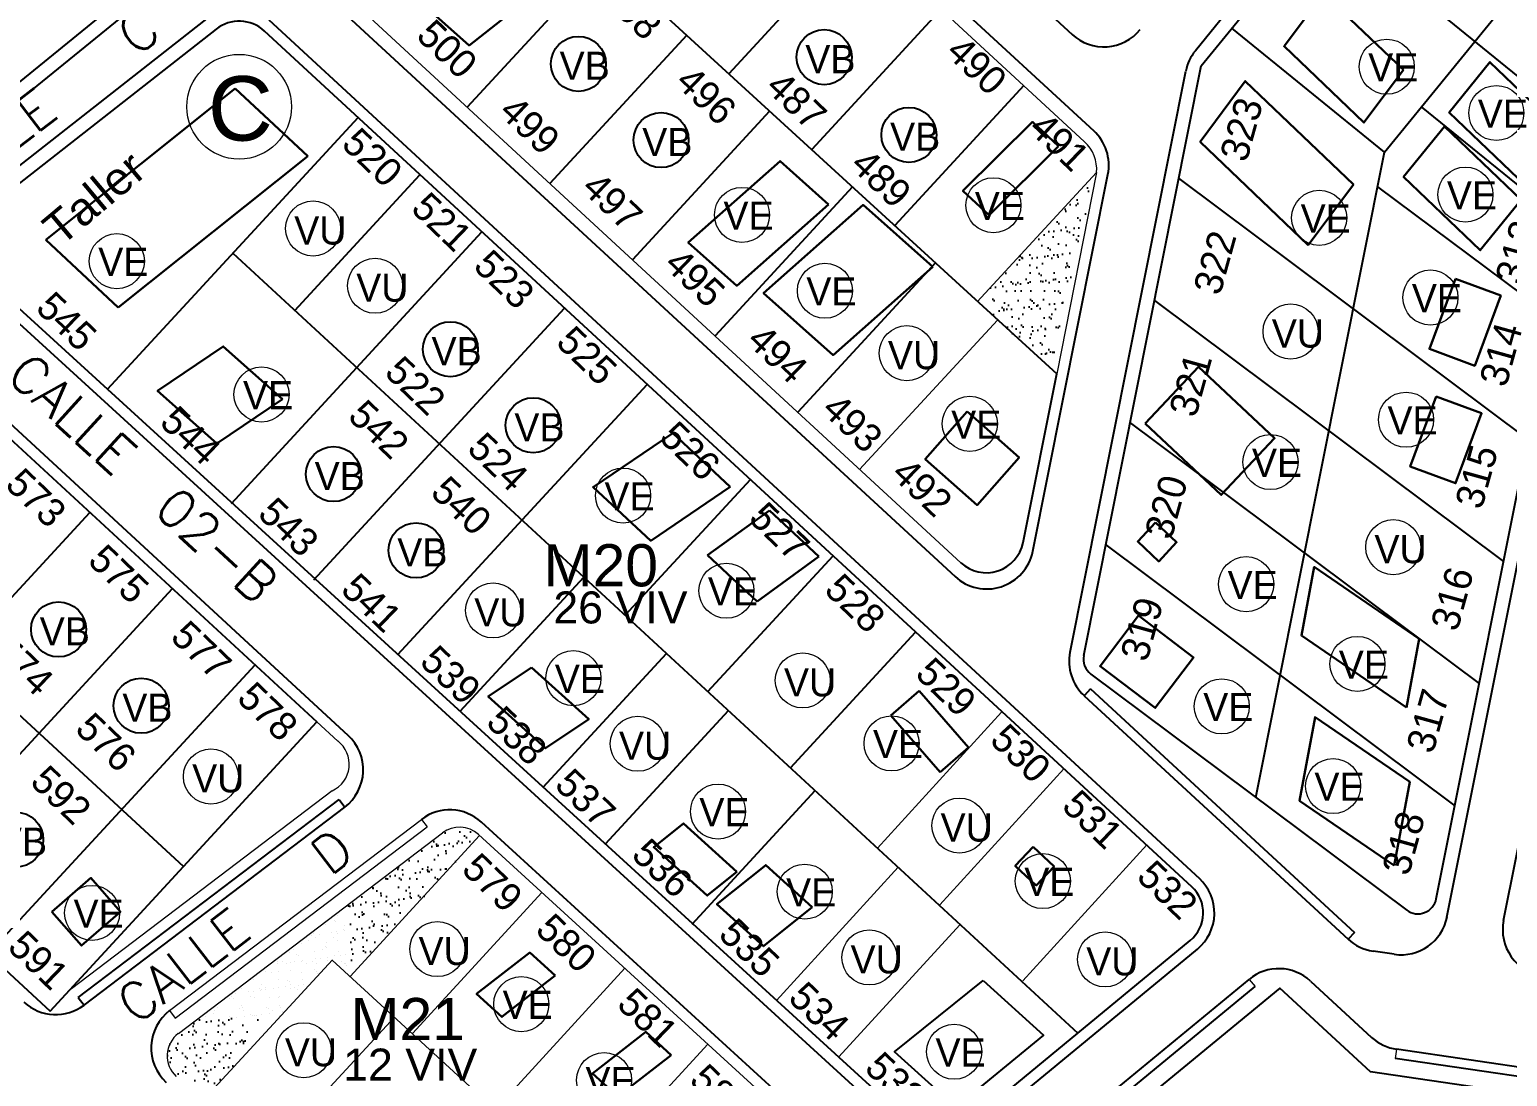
# Model space of a CAD drawing. Extents: x 472704 to 474638, y 1059265 to 1060325.
# Drawn here: x 473729 to 473886.7, y 1059857.8 to 1059969.5 of the extents above; entities that cross this region are included whole.
import ezdxf

# ---------------------------------------------------------------- set-up
doc = ezdxf.new("R2010")
doc.units = 0
doc.header["$LTSCALE"] = 0.4
doc.header["$MEASUREMENT"] = 0
for name, color, linetype, lineweight in [('AREAS VERDAS', 72, 'CONTINUOUS', 25), ('CALLES', 140, 'CONTINUOUS', 40), ('CASA', 31, 'CONTINUOUS', 30)]:
    doc.layers.add(name, color=color, linetype=linetype, lineweight=lineweight)
for name, color, linetype in [('BIFAMILIARES', 6, 'CONTINUOUS'), ('CASASDURAS', 1, 'CONTINUOUS'), ('Dura', 1, 'CONTINUOUS'), ('MANZANAS', 5, 'CONTINUOUS'), ('NumeroPropu', 6, 'CONTINUOUS'), ('PARCELASPEOPUESTAS', 3, 'CONTINUOUS'), ('TEXTOPROPU', 7, 'CONTINUOUS'), ('TipoVivienda', 7, 'CONTINUOUS'), ('TOPONIMIA', 1, 'CONTINUOUS'), ('UNIFAMILIAR', 5, 'CONTINUOUS'), ('VIAPROPUESTA', 7, 'CONTINUOUS')]:
    doc.layers.add(name, color=color, linetype=linetype)
doc.styles.add('ARIAL', font='arial.ttf')
doc.styles.add('Numeros Parcelas', font='', dxfattribs={"height": 3})
doc.styles.get("Standard").update_dxf_attribs({"font": 'romans.shx'})
doc.styles.add('TipoVivienda', font='', dxfattribs={"height": 3})
doc.styles.get('Numeros Parcelas').set_extended_font_data('AvantGarde Bk BT')
doc.styles.get('TipoVivienda').set_extended_font_data('AvantGarde Bk BT')
pattern_1 = [(37.5, (0, 0), (-0.0629933581, 1.926823769), [0, -1.52, 0, -1.7, 0, -1.625]), (7.5, (0, 0), (1.769776705, 2.822146065), [0, -0.82, 0, -1.37, 0, -0.525]), (327.5, (-1.23, 0), (3.1141418618, 0.0056590535), [0, -0.5, 0, -1.8, 0, -2.35]), (317.5, (-1.23, 0), (3.0061266046, 0.877675565), [0, -0.25, 0, -1.18, 0, -1.35])]

msp = doc.modelspace()

# ---------------------------------------------------------------- hatches: boundary and pattern name
at = {"layer": 'AREAS VERDAS'}
h = msp.add_hatch(dxfattribs=at)
h.set_pattern_fill('AR-SAND', color=64, style=0)
h.set_pattern_definition(pattern_1)
h.paths.add_polyline_path([(473830.17, 1059940.52), (473837.97, 1059933.39), (473842.62, 1059953.9), (473842.61, 1059954.01)])
h = msp.add_hatch(dxfattribs=at)
h.set_pattern_fill('AR-SAND', color=64, style=0)
h.set_pattern_definition(pattern_1)
h.paths.add_polyline_path([(473744.85, 1059862.39, 0.466844), (473744.63, 1059857.79), (473747.44, 1059855.2), (473752.74, 1059860.95), (473751.7, 1059861.92), (473753.6, 1059863.95), (473754.62, 1059862.99), (473761.28, 1059870.21), (473763.2, 1059868.45), (473777.01, 1059883.5), (473776.88, 1059883.62, 0.362019), (473773.04, 1059883.79)])

# ---------------------------------------------------------------- linework, layer by layer
at = {"layer": 'BIFAMILIARES', "linetype": 'Continuous'}
for centre in [(473787.56, 1059965.88), (473813.79, 1059966.6), (473822.84, 1059958.3), (473796.38, 1059957.75), (473773.89, 1059935.42), (473782.73, 1059927.3), (473761.41, 1059922.09), (473770.23, 1059913.95), (473732.06, 1059905.51), (473740.88, 1059897.37), (473727.49, 1059883.07)]:
    msp.add_circle(centre, 2.94, dxfattribs=at)
at = {"layer": 'CASA'}
for p, q in [((473730.7, 1059947.09), (473750.93, 1059963.24)), ((473750.93, 1059963.24), (473758.66, 1059956.04)), ((473738.44, 1059939.89), (473758.66, 1059956.04)), ((473738.44, 1059939.89), (473730.7, 1059947.09)), ((473801.35, 1059913.43), (473807.95, 1059918.21)), ((473806.64, 1059908.49), (473813.24, 1059913.28)), ((473823.93, 1059898.94), (473820.92, 1059896.32)), ((473829.19, 1059892.91), (473826.17, 1059890.28))]:
    msp.add_line(p, q, dxfattribs=at)
for points in [[(473777.76, 1059976.9), (473782.27, 1059972.88), (473775.89, 1059967.85), (473771.38, 1059971.87), (473777.76, 1059976.9)], [(473875.63, 1059965.26), (473867.11, 1059973.41), (473862.9, 1059967.76), (473871.42, 1059959.61), (473875.63, 1059965.26)], [(473893.05, 1059958.23), (473884.86, 1059966.07), (473880.5, 1059960.69), (473888.69, 1059952.85), (473893.05, 1059958.23)], [(473865.47, 1059946.54), (473870.29, 1059953), (473858.75, 1059964.04), (473853.94, 1059957.57), (473865.47, 1059946.54)], [(473888.2, 1059951.36), (473880.01, 1059959.2), (473875.65, 1059953.82), (473883.84, 1059945.98), (473888.2, 1059951.36)], [(473814.26, 1059950.88), (473809.08, 1059955.5), (473799.28, 1059946.82), (473804.46, 1059942.2), (473814.26, 1059950.88)], [(473755.96, 1059930.09), (473749.64, 1059935.72), (473742.64, 1059930.97), (473748.96, 1059925.35), (473755.96, 1059930.09)], [(473803.77, 1059920.73), (473797.62, 1059926.47), (473789.13, 1059920.71), (473795.28, 1059914.97), (473803.77, 1059920.73)], [(473813.24, 1059913.28), (473807.95, 1059918.21)], [(473806.64, 1059908.49), (473801.35, 1059913.43)], [(473875.95, 1059897.19), (473877.3, 1059904.5), (473866.11, 1059912.18), (473864.75, 1059904.86), (473875.95, 1059897.19)], [(473782.56, 1059901.45), (473788.66, 1059895.94), (473784.06, 1059892.82), (473777.94, 1059898.34), (473782.56, 1059901.45)], [(473823.93, 1059898.94), (473829.19, 1059892.91)], [(473826.17, 1059890.28), (473820.92, 1059896.32)], [(473874.66, 1059880.3), (473876.31, 1059889.23), (473866.2, 1059896.16), (473864.55, 1059887.23), (473874.66, 1059880.3)]]:
    msp.add_lwpolyline(points, dxfattribs=at)
for points in [[(473838.82, 1059957.11), (473836.02, 1059959.69), (473828.6, 1059952.32), (473831.4, 1059949.74)], [(473825.38, 1059944.2), (473817.95, 1059950.83), (473807.32, 1059941.42), (473814.75, 1059934.79)], [(473848.07, 1059927.5), (473853.77, 1059933.55), (473861.87, 1059925.92), (473856.18, 1059919.87)], [(473829.07, 1059928.77), (473834.6, 1059923.87), (473830.11, 1059918.79), (473824.58, 1059923.69)], [(473849.17, 1059916.91), (473851.41, 1059914.82), (473849.51, 1059912.78), (473847.27, 1059914.88)], [(473731.36, 1059875.37), (473735.52, 1059878.98), (473738.66, 1059875.37), (473734.5, 1059871.76)]]:
    msp.add_lwpolyline(points, close=True, dxfattribs=at)
at = {"layer": 'CASA', "linetype": 'Continuous'}
for points in [[(473881.18, 1059942.93), (473886.02, 1059941.14), (473883.25, 1059933.66), (473878.41, 1059935.45)], [(473879.13, 1059930.38), (473883.98, 1059928.59), (473881.2, 1059921.11), (473876.36, 1059922.9)], [(473847.34, 1059906.99), (473853.23, 1059902.53), (473849.14, 1059897.13), (473843.25, 1059901.59)], [(473804.47, 1059879.64), (473798.76, 1059884.8), (473795.6, 1059882.26), (473801.31, 1059877.1)], [(473836.09, 1059882.3), (473838.33, 1059880.21), (473836.43, 1059878.18), (473834.19, 1059880.27)], [(473785.08, 1059868.57), (473782.37, 1059871.02), (473776.69, 1059866.6), (473779.39, 1059864.14)], [(473797.45, 1059860.08), (473794.75, 1059862.54), (473789.06, 1059858.11), (473791.77, 1059855.66)]]:
    msp.add_lwpolyline(points, close=True, dxfattribs=at)
msp.add_lwpolyline([(473812.51, 1059875.88), (473807.55, 1059880.36), (473802.34, 1059876.17), (473807.31, 1059871.69), (473812.51, 1059875.88)], dxfattribs=at)
at = {"layer": 'CASASDURAS'}
msp.add_lwpolyline([(473830.76, 1059868.03), (473837.2, 1059862.21), (473827.84, 1059854.5), (473821.3, 1059860.41), (473830.76, 1059868.03)], dxfattribs=at)
at = {"layer": 'Dura', "linetype": 'Continuous', "lineweight": 20}
msp.add_circle((473827.67, 1059860.43), 2.94, dxfattribs=at)
at = {"layer": 'PARCELASPEOPUESTAS', "linetype": 'Continuous'}
for p, q in [((473854.04, 1059965.66), (473968.56, 1060106.37)), ((473873.62, 1059956.45), (473984.84, 1060093.12)), ((473632.58, 1060012.89), (473759.65, 1059895.64)), ((473624.15, 1059992.1), (473745.41, 1059880.2)), ((473599.38, 1059986.38), (473731.17, 1059864.77)), ((473783.44, 1059983.3), (473838.62, 1059932.79)), ((473899.54, 1059955.03), (473866.96, 1059981.54)), ((473817.46, 1059979.85), (473803.61, 1059964.83)), ((473790.27, 1059977.05), (473775.69, 1059961.25)), ((473714.59, 1059953.14), (473741.56, 1059975.06)), ((473826.28, 1059971.71), (473812.46, 1059956.73)), ((473748.88, 1059969.59), (473723.7, 1059949.87)), ((473853.04, 1059878.04), (473754.06, 1059969.38)), ((473799.12, 1059968.95), (473784.51, 1059953.12)), ((473873.62, 1059956.45), (473857.33, 1059969.71)), ((473841.5, 1059902.74), (473854.04, 1059965.66)), ((473835.11, 1059963.58), (473821.32, 1059948.63)), ((473893.85, 1059948.05), (473877.57, 1059961.31)), ((473737.28, 1059931.16), (473764.03, 1059960.15)), ((473807.97, 1059960.85), (473793.33, 1059944.98)), ((473859.89, 1059887.58), (473873.62, 1059956.45)), ((473757.28, 1059939.57), (473770.64, 1059954.05)), ((473851.65, 1059953.65), (473888.92, 1059925.8)), ((473816.82, 1059952.74), (473802.15, 1059936.84)), ((473872.88, 1059952.77), (473891.52, 1059938.84)), ((473750.51, 1059918.95), (473777.25, 1059947.94)), ((473879.14, 1059876.76), (473893.19, 1059947.24)), ((473750.66, 1059945.67), (473840.88, 1059862.43)), ((473823.54, 1059852.38), (473723.47, 1059943.77)), ((473825.67, 1059944.64), (473810.97, 1059928.7)), ((473849.05, 1059940.62), (473886.32, 1059912.77)), ((473759.32, 1059910.82), (473786.07, 1059939.81)), ((473835.03, 1059914.78), (473838.62, 1059932.79)), ((473768.29, 1059902.84), (473794.89, 1059931.67)), ((473846.45, 1059927.58), (473883.72, 1059899.73)), ((473792.56, 1059907.02), (473805.92, 1059921.5)), ((473706.92, 1059887.15), (473735.4, 1059918.01)), ((473843.85, 1059914.54), (473881.12, 1059886.69)), ((473801.38, 1059898.88), (473814.74, 1059913.36)), ((473774.94, 1059896.77), (473788.15, 1059911.09)), ((473715.74, 1059879.01), (473744.22, 1059909.88)), ((473810.19, 1059890.74), (473823.56, 1059905.22)), ((473783.8, 1059888.68), (473796.97, 1059902.95)), ((473724.56, 1059870.87), (473753.04, 1059901.74)), ((473842.26, 1059900.75), (473875.99, 1059875.55)), ((473790.44, 1059882.61), (473803.58, 1059896.84)), ((473731.17, 1059864.77), (473759.65, 1059895.64)), ((473799.7, 1059874.06), (473812.84, 1059888.3)), ((473828.52, 1059852.25), (473852.88, 1059872.32))]:
    msp.add_line(p, q, dxfattribs=at)
at = {"layer": 'PARCELASPEOPUESTAS', "linetype": 'Continuous', "lineweight": 20}
for p, q in [((473794.02, 1060001.48), (473841.6, 1059957.57)), ((473761.52, 1059974.33), (473828.39, 1059912.62)), ((473842.88, 1059954.3), (473830.13, 1059940.49)), ((473832.29, 1059938.54), (473817.58, 1059922.6)), ((473832.74, 1059896.69), (473819.48, 1059882.17)), ((473839.39, 1059890.62), (473826.13, 1059876.1)), ((473816.19, 1059847.72), (473776.88, 1059883.62)), ((473777.01, 1059883.5), (473763.2, 1059868.45)), ((473848.25, 1059882.53), (473834.99, 1059868.01)), ((473821.69, 1059880.13), (473808.7, 1059865.91)), ((473783.65, 1059877.43), (473769.83, 1059862.37)), ((473828.3, 1059874.03), (473815.34, 1059859.84)), ((473761.3, 1059870.23), (473747.42, 1059855.19)), ((473803.39, 1059831.56), (473761.28, 1059870.21)), ((473792.52, 1059869.34), (473778.67, 1059854.25)), ((473767.91, 1059864.12), (473754.04, 1059849.09)), ((473801.38, 1059861.24), (473787.51, 1059846.14))]:
    msp.add_line(p, q, dxfattribs=at)
at = {"layer": 'PARCELASPEOPUESTAS', "linetype": 'Continuous'}
for centre, radius, start, end in [((473751.34, 1059966.44), 4, 47.3015, 128.0693), ((473831.1, 1059915.56), 4, 227.3015, 348.7268), ((473843.46, 1059902.35), 2, 168.7268, 233.2342), ((473850.46, 1059875.25), 3.8, 309.4725, 47.3015), ((473877.18, 1059877.15), 2, 233.2342, 348.7268)]:
    msp.add_arc(centre, radius, start, end, dxfattribs=at)
at = {"layer": 'PARCELASPEOPUESTAS', "linetype": 'Continuous', "lineweight": 20}
msp.add_arc((473838.89, 1059954.63), 4, 355.2227, 47.3015, dxfattribs=at)
at = {"layer": 'TipoVivienda', "linetype": 'Continuous', "lineweight": 20}
for centre in [(473873.85, 1059965.58), (473885.55, 1059960.64), (473882.25, 1059951.93), (473831.86, 1059950.79), (473805.02, 1059949.76), (473866.64, 1059949.45), (473738.28, 1059944.82), (473813.87, 1059941.66), (473878.51, 1059940.94), (473753.73, 1059930.59), (473829.34, 1059927.46), (473875.91, 1059927.9), (473861.44, 1059923.38), (473792.32, 1059919.8), (473803.36, 1059909.64), (473858.84, 1059910.34), (473870.72, 1059901.83), (473787.02, 1059900.31), (473856.24, 1059897.3), (473820.99, 1059893.35), (473868.12, 1059888.79), (473802.46, 1059886.07), (473811.72, 1059877.52), (473837.14, 1059878.65), (473735.64, 1059875.25), (473781.46, 1059865.51), (473790.3, 1059857.4)]:
    msp.add_circle(centre, 2.94, dxfattribs=at)
at = {"layer": 'TOPONIMIA', "linetype": 'Continuous', "lineweight": 20}
msp.add_circle((473751.34, 1059961.31), 5.59, dxfattribs=at)
at = {"layer": 'UNIFAMILIAR', "linetype": 'Continuous', "lineweight": 20}
for centre in [(473759.23, 1059948.31), (473765.85, 1059942.2), (473863.59, 1059937.31), (473822.61, 1059935), (473874.55, 1059914.29), (473778.45, 1059907.54), (473811.51, 1059900.07), (473793.9, 1059893.31), (473748.33, 1059889.81), (473828.23, 1059884.57), (473772.5, 1059871.39), (473818.62, 1059870.5), (473843.78, 1059870.29), (473758.23, 1059860.59)]:
    msp.add_circle(centre, 2.94, dxfattribs=at)
at = {"layer": 'VIAPROPUESTA'}
for p, q in [((473967.39, 1060107.32), (473853.42, 1059967.29)), ((473716.94, 1060082.82), (473840.26, 1059969.03)), ((473633.88, 1060013.32), (473762.98, 1059894.2)), ((473795.2, 1060002.44), (473842.57, 1059958.73)), ((473715.54, 1059951.97), (473742.51, 1059973.89)), ((473760.5, 1059973.23), (473827.77, 1059911.16)), ((473748.05, 1059970.84), (473722.55, 1059950.87)), ((473754.52, 1059970.58), (473853.85, 1059878.92)), ((473840.04, 1059903.09), (473852.4, 1059965.11)), ((473836.06, 1059913.85), (473844.08, 1059954.08)), ((473880.28, 1059874.8), (473894.59, 1059946.58)), ((473886.33, 1059874.44), (473900.18, 1059943.94)), ((473822.73, 1059851.49), (473722.26, 1059943.25)), ((473841.55, 1059898.44), (473869.73, 1059872.44)), ((473842.23, 1059899.18), (473870.41, 1059873.17)), ((473817, 1059848.6), (473777.21, 1059884.94)), ((473829.28, 1059851.33), (473853.64, 1059871.39)), ((473825.73, 1059840.63), (473859.15, 1059868.16)), ((473865.72, 1059867.97), (473872.24, 1059861.96)), ((473825.75, 1059839.35), (473859.79, 1059867.39))]:
    msp.add_line(p, q, dxfattribs=at)
at = {"layer": 'VIAPROPUESTA', "linetype": 'Continuous', "lineweight": 20}
for p, q in [((473842.88, 1059954.3), (473838.62, 1059932.79)), ((473759.65, 1059895.64), (473761.86, 1059893.6)), ((473733.45, 1059867.17), (473761.28, 1059888.3)), ((473743.91, 1059864.82), (473770.81, 1059885.23)), ((473770.81, 1059885.23), (473771.42, 1059884.44)), ((473744.52, 1059864.02), (473771.42, 1059884.44)), ((473744.85, 1059862.39), (473773.04, 1059883.79)), ((473859.15, 1059868.16), (473859.79, 1059867.39)), ((473743.91, 1059864.82), (473744.52, 1059864.02)), ((473874.9, 1059860.69), (473874.76, 1059859.7))]:
    msp.add_line(p, q, dxfattribs=at)
at = {"layer": 'VIAPROPUESTA', "linetype": 'Continuous'}
for p, q in [((473842.23, 1059899.18), (473841.55, 1059898.44)), ((473734.17, 1059866.21), (473762.01, 1059887.34)), ((473762.01, 1059887.34), (473762.61, 1059886.54)), ((473734.78, 1059865.42), (473762.61, 1059886.54)), ((473870.41, 1059873.17), (473869.73, 1059872.44)), ((473874.66, 1059870.83), (473872.4, 1059871.16)), ((473734.17, 1059866.21), (473734.78, 1059865.42)), ((474071.27, 1059831.91), (473874.9, 1059860.69)), ((474071.13, 1059830.92), (473874.76, 1059859.7))]:
    msp.add_line(p, q, dxfattribs=at)
msp.add_lwpolyline([(473967.38, 1059844.31), (473872.11, 1059858.27), (473862.42, 1059867.22), (473828.28, 1059839.1), (473831.46, 1059835.24), (473799.9, 1059809.25)], dxfattribs=at)
at = {"layer": 'VIAPROPUESTA'}
for centre, start, end in [((473843.65, 1059972.7), 227.3015, 320.8589), ((473857.3, 1059964.13), 140.8589, 168.7268), ((473839.18, 1059955.06), 348.7268, 47.3015), ((473831.16, 1059914.83), 227.3015, 348.7268), ((473844.94, 1059902.12), 168.7268, 227.3015), ((473850.46, 1059875.25), 309.4725, 47.3015), ((473862.33, 1059864.3), 47.3015, 129.4725)]:
    msp.add_arc(centre, 5, start, end, dxfattribs=at)
at = {"layer": 'VIAPROPUESTA', "linetype": 'Continuous', "lineweight": 20}
for centre, radius, start, end in [((473759.97, 1059891.12), 3.12, 294.8425, 52.7548), ((473774.86, 1059881.4), 3, 47.5958, 127.2006), ((473746.66, 1059860), 3, 127.2006, 227.3015)]:
    msp.add_arc(centre, radius, start, end, dxfattribs=at)
at = {"layer": 'VIAPROPUESTA', "linetype": 'Continuous'}
for centre, start, end in [((473759.59, 1059890.53), 307.2006, 47.3015), ((473773.83, 1059881.25), 47.5958, 127.2006), ((473875.38, 1059875.78), 261.6613, 348.7268), ((473891.23, 1059873.46), 168.7268, 261.6613), ((473873.12, 1059876.11), 227.3015, 261.6613), ((473731.76, 1059869.4), 227.3015, 307.2006), ((473746.94, 1059860.84), 127.2006, 227.3015), ((473875.63, 1059865.64), 227.3015, 261.6613)]:
    msp.add_arc(centre, 5, start, end, dxfattribs=at)

# ---------------------------------------------------------------- texts
at = {"layer": 'CALLES', "linetype": 'Continuous'}
for s, rotation, p in [('CALLE   C', 37.5149, (473719.67, 1059950.73)), ('CALLE  02-B', 317.7053, (473726.35, 1059932.36)), ('CALLE   D', 37.5149, (473740.33, 1059863.23))]:
    msp.add_text(s, height=4, rotation=rotation, dxfattribs=at).set_placement(p)
at = {"layer": 'MANZANAS', "linetype": 'Continuous', "style": 'ARIAL'}
for s, p in [('M20', (473783.83, 1059910.11)), ('M21', (473763.22, 1059861.67))]:
    msp.add_text(s, height=4.5, dxfattribs=at).set_placement(p)
at = {"layer": 'MANZANAS', "linetype": 'Continuous', "lineweight": 20, "style": 'ARIAL'}
for s, p in [('26 VIV', (473784.88, 1059906.15)), ('12 VIV', (473762.44, 1059857.35))]:
    msp.add_text(s, height=3.416, dxfattribs=at).set_placement(p)
at = {"layer": 'NumeroPropu', "linetype": 'Continuous', "lineweight": 20, "style": 'Numeros Parcelas'}
for s, rotation, p in [('498', 316.1603, (473789.84, 1059972.86)), ('500', 316.1603, (473770.11, 1059968.72)), ('490', 316.1603, (473826.65, 1059966.96)), ('496', 316.1603, (473797.77, 1059963.77)), ('487', 316.1603, (473807.4, 1059963.21)), ('499', 316.1603, (473778.93, 1059960.59)), ('323', 74.4708, (473858.88, 1059955.27)), ('491', 316.1603, (473835.47, 1059958.82)), ('520', 316.1603, (473762.13, 1059957.15)), ('489', 316.1603, (473816.45, 1059954.92)), ('497', 316.1603, (473787.75, 1059952.45)), ('521', 316.1603, (473769.55, 1059950.27)), ('313', 74.4708, (473888.26, 1059942.16)), ('322', 74.4708, (473856.05, 1059941.05)), ('523', 316.1603, (473776.21, 1059944.13)), ('495', 316.1603, (473796.57, 1059944.31)), ('545', 316.1603, (473729.49, 1059939.65)), ('525', 316.1603, (473785.03, 1059935.99)), ('494', 316.1603, (473805.39, 1059936.17)), ('314', 74.4708, (473886.58, 1059931.24)), ('522', 316.1603, (473766.72, 1059932.78)), ('321', 74.4708, (473853.45, 1059928.01)), ('544', 316.1603, (473742.72, 1059927.45)), ('542', 316.1603, (473762.81, 1059928.11)), ('493', 316.1603, (473813.38, 1059928.8)), ('526', 316.1603, (473796.05, 1059925.82)), ('524', 316.1603, (473775.54, 1059924.64)), ('315', 74.4708, (473883.98, 1059918.2)), ('492', 316.1603, (473820.82, 1059921.93)), ('573', 316.1603, (473726.23, 1059920.81)), ('540', 316.1603, (473771.63, 1059919.97)), ('320', 74.4708, (473850.85, 1059914.97)), ('543', 316.1603, (473753.19, 1059917.69)), ('527', 316.1603, (473805.59, 1059917.21)), ('575', 316.1603, (473735.05, 1059912.68)), ('316', 74.4708, (473881.38, 1059905.17)), ('541', 316.1603, (473762.05, 1059909.6)), ('528', 316.1603, (473813.67, 1059909.56)), ('319', 74.4708, (473848.25, 1059901.93)), ('577', 316.1603, (473743.87, 1059904.54)), ('574', 316.1603, (473724.87, 1059902.85)), ('539', 316.1603, (473770.48, 1059901.9)), ('529', 316.1603, (473823.38, 1059900.61)), ('578', 316.1603, (473750.96, 1059898)), ('317', 74.4708, (473878.78, 1059892.13)), ('576', 316.1603, (473733.69, 1059894.72)), ('538', 316.1603, (473777.56, 1059895.43)), ('530', 316.1603, (473831.34, 1059893.53)), ('592', 316.1603, (473728.89, 1059889.09)), ('537', 316.1603, (473784.88, 1059888.75)), ('531', 316.1603, (473839.02, 1059886.48)), ('318', 74.4708, (473876.19, 1059879.09)), ('536', 316.1603, (473793.08, 1059881.29)), ('579', 316.1603, (473774.95, 1059879.73)), ('532', 316.1603, (473847.01, 1059878.96)), ('580', 316.1603, (473782.83, 1059873.28)), ('535', 316.1603, (473802.37, 1059872.78)), ('591', 316.1603, (473726.48, 1059871.45)), ('534', 316.1603, (473809.82, 1059866)), ('581', 316.1603, (473791.53, 1059865.33)), ('533', 316.1603, (473817.97, 1059858.51)), ('582', 316.1603, (473799.27, 1059857.23))]:
    msp.add_text(s, height=3, rotation=rotation, dxfattribs=at).set_placement(p)
at = {"layer": 'TEXTOPROPU', "style": 'ARIAL'}
msp.add_text('Taller', height=3.5, rotation=39.9168, dxfattribs=at).set_placement((473732.29, 1059946.31))
at = {"layer": 'TipoVivienda', "linetype": 'Continuous', "lineweight": 20, "style": 'TipoVivienda'}
for s, p in [('VB', (473785.55, 1059964.18)), ('VB', (473811.78, 1059964.89)), ('VE', (473871.87, 1059964.01)), ('VE', (473883.57, 1059959.07)), ('VB', (473820.83, 1059956.6)), ('VB', (473794.37, 1059956.04)), ('VE', (473880.27, 1059950.36)), ('VE', (473829.87, 1059949.22)), ('VE', (473803.04, 1059948.19)), ('VE', (473864.66, 1059947.88)), ('VU', (473757.22, 1059946.6)), ('VE', (473736.3, 1059943.25)), ('VU', (473763.84, 1059940.5)), ('VE', (473811.89, 1059940.09)), ('VE', (473876.53, 1059939.37)), ('VU', (473861.58, 1059935.6)), ('VB', (473771.88, 1059933.71)), ('VU', (473820.6, 1059933.29)), ('VE', (473751.75, 1059929.02)), ('VE', (473873.93, 1059926.33)), ('VB', (473780.72, 1059925.59)), ('VE', (473827.35, 1059925.88)), ('VE', (473859.46, 1059921.8)), ('VB', (473759.4, 1059920.38)), ('VE', (473790.34, 1059918.23)), ('VB', (473768.22, 1059912.24)), ('VU', (473872.54, 1059912.58)), ('VE', (473801.38, 1059908.07)), ('VE', (473856.86, 1059908.76)), ('VU', (473776.44, 1059905.83)), ('VB', (473730.05, 1059903.8)), ('VE', (473868.73, 1059900.25)), ('VE', (473785.04, 1059898.74)), ('VU', (473809.5, 1059898.36)), ('VB', (473738.87, 1059895.66)), ('VE', (473854.26, 1059895.73)), ('VU', (473791.89, 1059891.6)), ('VE', (473819, 1059891.78)), ('VU', (473746.32, 1059888.11)), ('VE', (473866.13, 1059887.22)), ('VE', (473800.47, 1059884.5)), ('VU', (473826.22, 1059882.87)), ('VB', (473725.48, 1059881.36)), ('VE', (473809.73, 1059875.95)), ('VE', (473835.16, 1059877.07)), ('VE', (473733.66, 1059873.68)), ('VU', (473770.49, 1059869.68)), ('VU', (473816.61, 1059868.79)), ('VU', (473841.77, 1059868.58)), ('VE', (473779.47, 1059863.94)), ('VU', (473756.22, 1059858.88)), ('VE', (473825.68, 1059858.85)), ('VE', (473788.31, 1059855.82))]:
    msp.add_text(s, height=3, dxfattribs=at).set_placement(p)
at = {"layer": 'TOPONIMIA', "linetype": 'Continuous', "style": 'ARIAL'}
msp.add_text('C', height=6.88, dxfattribs=at).set_placement((473748, 1059957.69))

doc.saveas('drawing.dxf')
